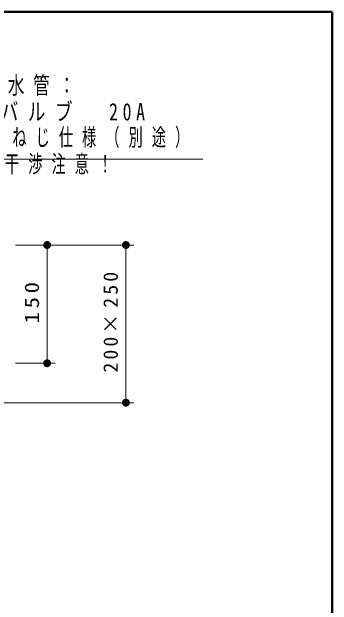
# Model space of a CAD drawing. Units: millimetres on the paper, scale 1:10. Extents: x -385 to 0, y -594 to 267.
# Drawn here: x -40.7 to 0, y -105.3 to -30 of the extents above; entities that cross this region are included whole.
import ezdxf

# ---------------------------------------------------------------- set-up
doc = ezdxf.new("R2010")
doc.units = ezdxf.units.MM
doc.layers.add('1_10', color=7, linetype='Continuous', lineweight=25)
doc.layers.add('LY_3', color=7, linetype='Continuous', lineweight=13)
doc.styles.add('ＭＳ ゴシック', font='')
doc.styles.get('ＭＳ ゴシック').set_extended_font_data('MS Gothic')

# ---------------------------------------------------------------- blocks, each defined once
blk = doc.blocks.new('filled_dot')
at = {"color": 0, "linetype": 'Continuous', "lineweight": -2, "const_width": 1.25}
blk.add_lwpolyline([(-0.625, 0, 1), (0.625, 0, 1)], format="xyb", close=True, dxfattribs=at)

msp = doc.modelspace()

# ---------------------------------------------------------------- linework, layer by layer
at = {"layer": '1_10', "lineweight": 13}
for p, q in [((-40.187, -59.584), (-35.187, -59.584)), ((-40.187, -59.584), (-25.187, -59.584)), ((-36.187, -59.584), (-36.187, -74.584)), ((-26.187, -59.584), (-26.187, -79.584)), ((-40.187, -74.584), (-35.187, -74.584)), ((-60.187, -79.584), (-25.187, -79.584))]:
    msp.add_line(p, q, dxfattribs=at)
msp.add_lwpolyline([(-77.967, -73.179), (-53.337, -48.687), (-16.411, -48.687)], dxfattribs=at)
at = {"layer": 'LY_3', "lineweight": 50}
for p, q in [((0, -30), (-385, -30)), ((0, -297), (0, -30))]:
    msp.add_line(p, q, dxfattribs=at)

# ---------------------------------------------------------------- block references
at = {"layer": '1_10', "lineweight": 13, "xscale": 0.4, "yscale": 0.4}
for p, rotation in [((-36.187, -59.584), 270), ((-26.187, -59.584), 270), ((-36.187, -74.584), 90), ((-26.187, -79.584), 90)]:
    msp.add_blockref('filled_dot', p, dxfattribs=dict(at, rotation=rotation))

# ---------------------------------------------------------------- texts
at = {"layer": '1_10', "char_height": 2.199, "style": 'ＭＳ ゴシック'}
for s, insert, attachment_point in [('\\T1.53;\\W0.7;1次側給水管：', (-52.411, -39.437), 4), ('\\T1.53;\\W0.75;ボールバルブ\u300020A', (-52.411, -42.737), 4), ('\\T1.64;\\W0.6;接続部おねじ仕様（別途）', (-52.411, -46.037), 4), ('\\T1.64;\\W0.6;※デッキ干渉注意！', (-53.337, -48.187), 1)]:
    msp.add_mtext(s, dxfattribs=dict(at, insert=insert, attachment_point=attachment_point))
at = {"layer": '1_10', "char_height": 1.833, "attachment_point": 8, "rotation": 90, "style": 'ＭＳ ゴシック'}
for s, insert in [('\\T1.32;200×250', (-27.187, -69.174)), ('\\T1.33;\\W1.15;150', (-37.187, -66.663))]:
    msp.add_mtext(s, dxfattribs=dict(at, insert=insert))

doc.saveas('drawing.dxf')
